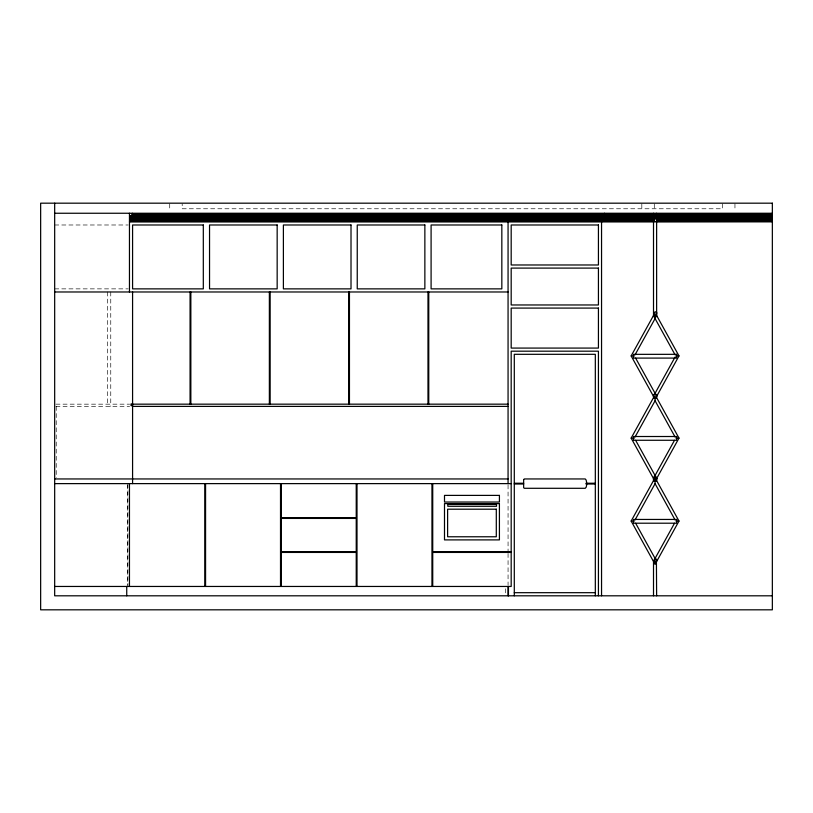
<?xml version="1.0" encoding="UTF-8"?>
<svg xmlns="http://www.w3.org/2000/svg" width="813" height="813" viewBox="0 0 813 813"><rect width="100%" height="100%" fill="white"/><g stroke="black" fill="none" stroke-linecap="round" stroke-linejoin="round"><path stroke-width="0.61" stroke-dasharray="4.07 3.05" d="M54.674 224.988L128.19 224.988M54.674 288.869L128.19 288.869M55.914 404.163L129.643 404.163M55.914 406.398L129.602 406.398M734.952 203.9L734.952 210.913M722.493 203.9L722.493 208.768L182.193 208.768L182.193 203.9M654.282 203.9L654.282 208.768M641.823 203.9L641.823 210.913M508.064 484.883L508.064 552.179M508.064 553.45L508.064 585.197M505.34 588.795L505.34 594.638M169.724 203.9L169.724 210.913M127.905 483.623L127.905 586.458M127.509 484.873L127.509 585.208M110.761 291.979L110.761 406.398M107.641 291.979L107.641 404.163M56.229 406.398L56.229 477.698"/><path stroke-width="1.22" d="M129.653 221.868L130.446 218.778L772.35 218.778M653.439 396.277C652.951 393.136 657.178 393.146 656.711 396.277M656.711 396.266C657.189 399.407 652.961 399.396 653.439 396.266M656.711 478.451C657.788 482.475 652.361 482.475 653.439 478.451M130.842 218.382L130.751 216.563L131.543 215.587M653.652 312.812C653.784 324.011 660.573 307.721 653.652 312.822M653.489 478.542L655.075 476.642L656.65 478.542M656.65 479.111C651.122 486.743 654.455 468.258 656.711 479.203M653.845 397.008L631.152 355.931L653.845 314.875M635.034 354.844L655.075 318.574L655.075 313.523M635.034 437.018L655.075 400.748L655.075 393.299L675.105 357.039M653.845 479.182L631.152 438.116L653.845 397.049M656.294 397.008L678.987 355.931L656.294 314.875M635.034 519.954L655.075 483.684L655.075 475.483L674.505 440.311M653.845 562.118L631.152 521.052L653.845 479.985M656.294 479.182L678.987 438.116L656.294 397.049M655.075 563.47L655.075 558.419L674.505 523.247M656.294 562.118L678.987 521.052L656.294 479.985M603.632 215.587L602.84 216.563L602.931 218.382M54.674 213.25L772.35 213.25M772.35 214.419L131.94 214.419L131.94 215.587M131.381 215.618L772.35 215.587M131.218 215.709L653.774 215.709M656.294 215.709L772.35 215.709M131.076 215.852L653.672 215.852M656.193 215.852L772.35 215.852M130.944 216.045L653.581 216.045M656.101 216.045L772.35 216.045M130.832 216.288L653.5 216.288M656.03 216.288L772.35 216.288M130.751 216.563L653.439 216.563M655.969 216.563L772.35 216.563M130.69 216.858L772.35 216.858M130.659 217.173L772.35 217.173M130.659 217.498L772.35 217.498M130.69 217.813L772.35 217.813M130.751 218.108L653.439 218.108M655.969 218.108L772.35 218.108M772.35 218.382L130.639 218.778M130.517 219.053L654.536 219.053M657.077 219.053L772.35 219.053M130.558 219.358L654.567 219.358M657.107 219.358L772.35 219.358M130.568 219.673L654.577 219.673M657.117 219.673L772.35 219.673M130.558 219.988L654.567 219.988M657.107 219.988L772.35 219.988M130.517 220.293L654.546 220.293M657.077 220.293L772.35 220.293M130.456 220.577L654.495 220.577M657.036 220.577L772.35 220.577M130.365 220.831L654.435 220.831M656.965 220.831L772.35 220.831M130.243 221.055L654.353 221.055M656.894 221.055L772.35 221.055M130.121 221.238L654.262 221.238M656.802 221.238L772.35 221.238M129.968 221.37L653.774 221.37M656.304 221.37L772.35 221.37L656.091 221.482M129.653 221.482L653.672 221.451M129.46 221.868L772.35 221.868M54.674 291.979L508.064 291.979M631.152 355.942L634.201 355.931M675.938 355.931L678.987 355.931M132.58 404L131.015 404L131.015 405.565L132.58 405.565M132.163 404.163L508.064 404.163M132.336 406.398L508.064 406.398M631.152 438.116L634.201 438.116M675.938 438.116L678.987 438.116M54.674 478.948L508.064 478.948M514.294 483.237L523.643 483.237M585.97 483.237L595.319 483.237M54.674 483.623L511.184 483.623M514.294 484.009L523.643 484.009M585.97 484.009L595.319 484.009M281.288 517.637L356.236 517.637M281.288 518.42L356.236 518.42M631.152 521.052L634.201 521.052M675.938 521.052L678.987 521.052M281.288 551.661L356.236 551.661M432.729 551.661L511.184 551.661M281.288 552.434L356.236 552.434M432.729 552.434L511.184 552.434M656.172 561.61L653.51 561.61L653.51 595.807M656.416 561.61L656.63 595.807M54.674 586.458L511.184 586.458L511.184 351.186L598.429 351.186L598.429 595.807M514.294 592.687L595.319 592.687M772.35 595.807L54.674 595.807L54.674 203.179M655.075 318.574L675.105 354.844M635.644 358.137L655.075 393.309M655.075 400.748L675.105 437.018M635.644 440.311L655.075 475.483M655.075 483.684L675.105 519.954M635.644 523.247L655.075 558.419M656.223 312.294L656.487 312.822M602.535 218.778L601.742 221.868M656.63 213.25L656.63 316.653L653.51 316.653L653.51 213.25M604.425 213.25L604.425 214.419M604.029 214.419L604.029 215.587M601.549 220.811L601.549 595.807M595.319 595.807L595.319 354.305L514.294 354.305L514.294 595.807M508.45 586.458L508.45 595.807M508.064 220.811L508.064 483.623M508.064 551.661L508.064 552.434M508.064 586.458L508.064 595.807M432.729 483.623L432.729 586.458M431.957 483.623L431.957 586.458M428.756 291.979L428.756 404.163M427.984 291.979L427.984 404.163M357.009 483.623L357.009 586.458M356.236 483.623L356.236 586.458M349.458 291.979L349.458 404.163M348.675 291.979L348.675 404.163M281.288 483.623L281.288 586.458M280.515 483.623L280.515 586.458M270.15 291.979L270.15 404.163M269.367 291.979L269.367 404.163M205.567 483.623L205.567 586.458M204.795 483.623L204.795 586.458M190.842 291.979L190.842 404.163M190.069 291.979L190.069 404.163M132.58 291.979L132.58 483.623M132.336 213.25L132.336 214.419M129.46 213.25L129.46 291.979M129.46 483.623L129.46 586.458M126.737 586.458L126.737 595.807M523.653 479.589L523.653 487.658L524.283 488.288L585.228 488.298C587.332 487.739 587.057 479.396 585.228 478.948L524.385 478.948L523.674 479.497M653.489 560.716C655.654 571.468 659.15 553.114 653.489 560.716M772.35 203.179L40.65 203.179L40.65 609.821L772.35 609.821L772.35 203.179M203.311 224.988L132.58 224.988L132.58 288.869L203.311 288.869L203.311 224.988M277.162 224.988L209.541 224.988L209.541 288.869L277.162 288.869L277.162 224.988M351.013 224.988L283.391 224.988L283.391 288.869L351.013 288.869L351.013 224.988M424.864 224.988L357.242 224.988L357.242 288.869L424.864 288.869L424.864 224.988M501.834 224.988L431.093 224.988L431.093 288.869L501.834 288.869L501.834 224.988M598.429 224.988L511.184 224.988L511.184 264.977L598.429 264.977L598.429 224.988M598.429 268.097L511.184 268.097L511.184 304.966L598.429 304.966L598.429 268.097M598.429 308.086L511.184 308.086L511.184 348.076L598.429 348.076L598.429 308.086M676.619 354.336L633.52 354.346L633.52 358.096L676.619 358.086L676.619 354.336M676.619 436.51L633.52 436.51L633.52 440.27L676.619 440.27L676.619 436.51M499.416 495.391L444.498 495.391L444.498 502.038L499.416 502.038L499.416 495.391M499.416 503.593L444.498 503.593L444.498 539.893L499.416 539.893L499.416 503.593M496.489 504.426L447.811 504.426L447.811 506.275L496.489 506.275L496.489 504.426M496.296 509.202L447.617 509.202L447.617 536.773L496.296 536.773L496.296 509.202M676.619 519.446L633.52 519.446L633.52 523.206L676.619 523.206L676.619 519.446"/></g></svg>
